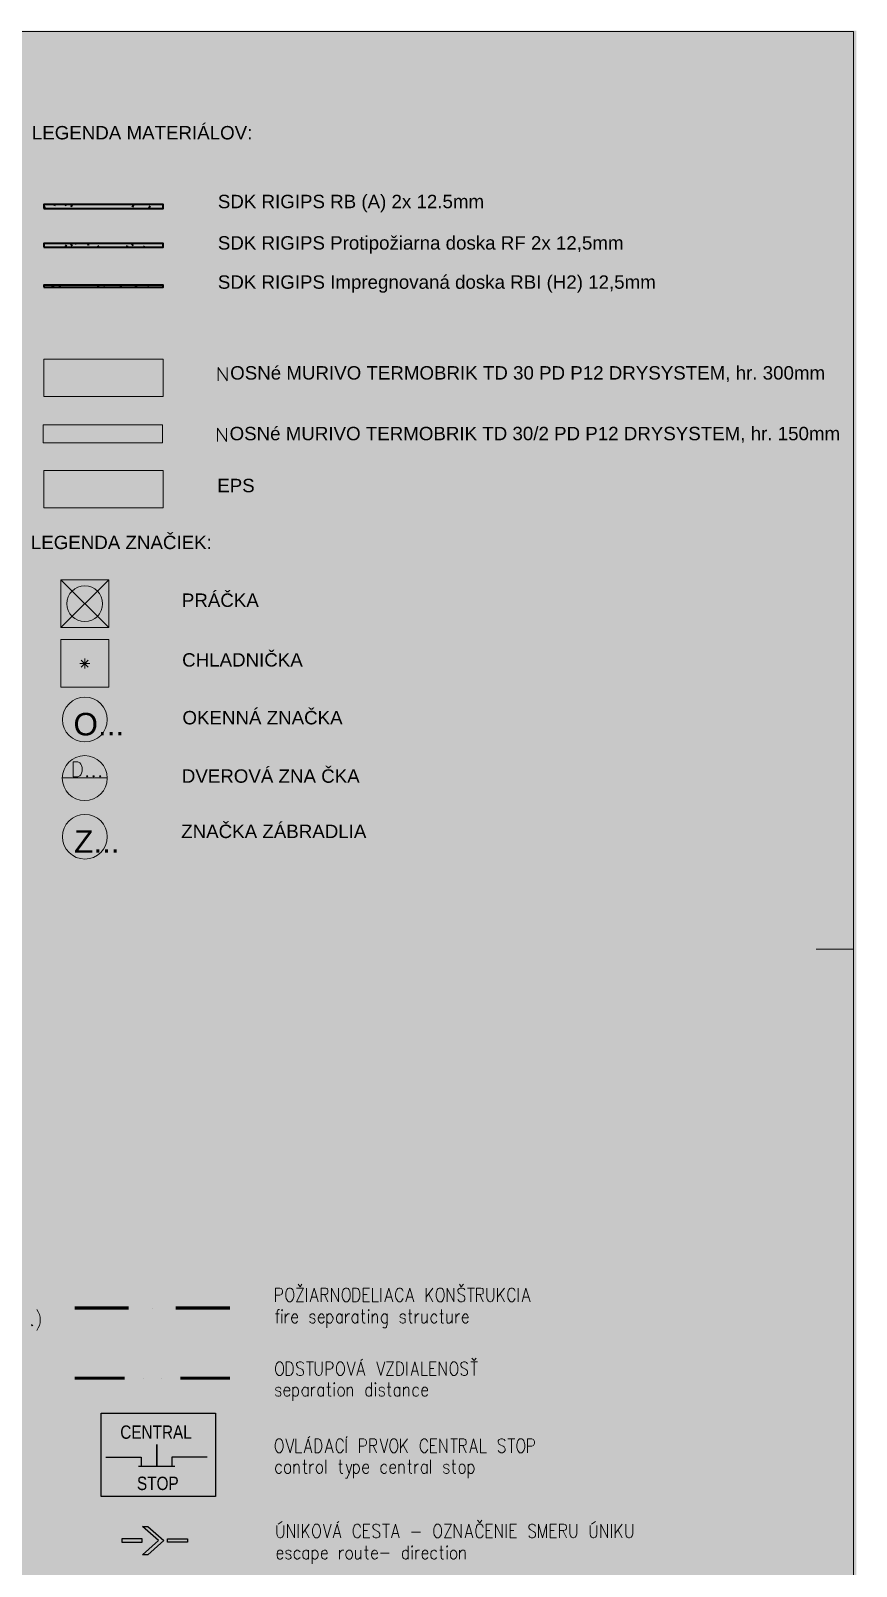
# Model space of a CAD drawing. Header units: millimetres. Extents: x 2377 to 264466, y -28213 to 61616.
# Drawn here: x 256166 to 264466, y -8343 to 7095 of the extents above; entities that cross this region are included whole.
import ezdxf

# ---------------------------------------------------------------- set-up
doc = ezdxf.new("R2010")
doc.units = ezdxf.units.MM
doc.layers.add('ZTI_KANAL', color=30, linetype='Continuous', lineweight=50)
doc.styles.add('PDF Arial Narrow', font='')
doc.styles.add('PDF ArialMT', font='arial.ttf')
doc.styles.get('PDF Arial Narrow').set_extended_font_data('Arial Narrow')

msp = doc.modelspace()

# ---------------------------------------------------------------- hatches: boundary and pattern name
at = {"layer": 'ZTI_KANAL', "true_color": 0x7fff00, "transparency": 33554559}
msp.add_hatch(color=70, dxfattribs=at).paths.add_polyline_path([(257290, -7942), (257344, -7942), (257503, -8085), (257344, -8228), (257290, -8228), (257449, -8085)])

# ---------------------------------------------------------------- linework, layer by layer
at = {"layer": 'ZTI_KANAL', "color": 7, "lineweight": 9}
for points in [[(144446, -24410), (264438, -24410), (264438, 7087), (144446, 7087)], [(257496, 5309), (256296, 5309), (256296, 5347), (257496, 5347)], [(256296, 4956), (257496, 4956), (257496, 4918), (256296, 4918)], [(257496, 4518), (256296, 4518), (256296, 4537), (257496, 4537)], [(256594, -407), (256594, -255), (256639, -255), (256658, -264), (256671, -277), (256677, -293), (256683, -312), (256683, -350), (256677, -369), (256671, -385), (256658, -397), (256639, -407)], [(258760, -5545), (258751, -5551), (258741, -5564), (258735, -5577), (258731, -5599), (258731, -5631), (258735, -5650), (258741, -5662), (258751, -5678), (258760, -5685), (258779, -5685), (258789, -5678), (258801, -5662), (258805, -5650), (258811, -5631), (258811, -5599), (258805, -5577), (258801, -5564), (258789, -5551), (258779, -5545)], [(259328, -5545), (259319, -5551), (259306, -5564), (259303, -5577), (259297, -5599), (259297, -5631), (259303, -5650), (259306, -5662), (259319, -5678), (259328, -5685), (259348, -5685), (259357, -5678), (259367, -5662), (259373, -5650), (259376, -5631), (259376, -5599), (259373, -5577), (259367, -5564), (259357, -5551), (259348, -5545)], [(259405, -5685), (259405, -5545), (259440, -5545), (259455, -5551), (259465, -5564), (259471, -5577), (259475, -5599), (259475, -5631), (259471, -5650), (259465, -5662), (259455, -5678), (259440, -5685)], [(260272, -5545), (260262, -5551), (260252, -5564), (260249, -5577), (260243, -5599), (260243, -5631), (260249, -5650), (260252, -5662), (260262, -5678), (260272, -5685), (260294, -5685), (260303, -5678), (260313, -5662), (260316, -5650), (260322, -5631), (260322, -5599), (260316, -5577), (260313, -5564), (260303, -5551), (260294, -5545)], [(258687, -5767), (258690, -5773), (258697, -5767), (258690, -5761)], [(259560, -5767), (259563, -5773), (259570, -5767), (259563, -5761)], [(258658, -6288), (258649, -6294), (258636, -6307), (258633, -6320), (258627, -6342), (258627, -6374), (258633, -6393), (258636, -6405), (258649, -6418), (258658, -6424), (258677, -6424), (258687, -6418), (258697, -6405), (258703, -6393), (258706, -6374), (258706, -6342), (258703, -6320), (258697, -6307), (258687, -6294), (258677, -6288)], [(258735, -6424), (258735, -6288), (258770, -6288), (258785, -6294), (258795, -6307), (258801, -6320), (258805, -6342), (258805, -6374), (258801, -6393), (258795, -6405), (258785, -6418), (258770, -6424)], [(259268, -6288), (259259, -6294), (259249, -6307), (259243, -6320), (259240, -6342), (259240, -6374), (259243, -6393), (259249, -6405), (259259, -6418), (259268, -6424), (259287, -6424), (259297, -6418), (259306, -6405), (259313, -6393), (259319, -6374), (259319, -6342), (259313, -6320), (259306, -6307), (259297, -6294), (259287, -6288)], [(259846, -6424), (259846, -6288), (259878, -6288), (259894, -6294), (259903, -6307), (259910, -6320), (259913, -6342), (259913, -6374), (259910, -6393), (259903, -6405), (259894, -6418), (259878, -6424)], [(260411, -6288), (260402, -6294), (260392, -6307), (260386, -6320), (260383, -6342), (260383, -6374), (260386, -6393), (260392, -6405), (260402, -6418), (260411, -6424), (260430, -6424), (260440, -6418), (260449, -6405), (260456, -6393), (260459, -6374), (260459, -6342), (260456, -6320), (260449, -6307), (260440, -6294), (260430, -6288)], [(259214, -6504), (259217, -6510), (259224, -6504), (259217, -6494)], [(259278, -6542), (259268, -6548), (259259, -6561), (259252, -6580), (259252, -6593), (259259, -6615), (259268, -6628), (259278, -6634), (259294, -6634), (259303, -6628), (259313, -6615), (259319, -6593), (259319, -6580), (259313, -6561), (259303, -6548), (259294, -6542)], [(259627, -6504), (259633, -6510), (259636, -6504), (259633, -6494)], [(258652, -7063), (258643, -7069), (258633, -7082), (258630, -7094), (258624, -7117), (258624, -7148), (258630, -7167), (258633, -7180), (258643, -7193), (258652, -7202), (258674, -7202), (258684, -7193), (258693, -7180), (258697, -7167), (258703, -7148), (258703, -7117), (258697, -7094), (258693, -7082), (258684, -7069), (258674, -7063)], [(259024, -7202), (259024, -7063), (259059, -7063), (259071, -7069), (259081, -7082), (259087, -7094), (259093, -7117), (259093, -7148), (259087, -7167), (259081, -7180), (259071, -7193), (259059, -7202)], [(259805, -7063), (259795, -7069), (259786, -7082), (259783, -7094), (259776, -7117), (259776, -7148), (259783, -7167), (259786, -7180), (259795, -7193), (259805, -7202), (259827, -7202), (259837, -7193), (259846, -7180), (259849, -7167), (259856, -7148), (259856, -7117), (259849, -7094), (259846, -7082), (259837, -7069), (259827, -7063)], [(261081, -7063), (261072, -7069), (261062, -7082), (261059, -7094), (261053, -7117), (261053, -7148), (261059, -7167), (261062, -7180), (261072, -7193), (261081, -7202), (261104, -7202), (261113, -7193), (261123, -7180), (261126, -7167), (261132, -7148), (261132, -7117), (261126, -7094), (261123, -7082), (261113, -7069), (261104, -7063)], [(258741, -7317), (258731, -7323), (258722, -7336), (258716, -7355), (258716, -7371), (258722, -7390), (258731, -7402), (258741, -7409), (258757, -7409), (258766, -7402), (258776, -7390), (258779, -7371), (258779, -7355), (258776, -7336), (258766, -7323), (258757, -7317)], [(259062, -7317), (259052, -7323), (259043, -7336), (259036, -7355), (259036, -7371), (259043, -7390), (259052, -7402), (259062, -7409), (259074, -7409), (259087, -7402), (259097, -7390), (259100, -7371), (259100, -7355), (259097, -7336), (259087, -7323), (259074, -7317)], [(260494, -7317), (260484, -7323), (260475, -7336), (260472, -7355), (260472, -7371), (260475, -7390), (260484, -7402), (260494, -7409), (260510, -7409), (260519, -7402), (260529, -7390), (260535, -7371), (260535, -7355), (260529, -7336), (260519, -7323), (260510, -7317)], [(259030, -7920), (259020, -7926), (259011, -7939), (259005, -7952), (258998, -7971), (258998, -8006), (259005, -8025), (259011, -8038), (259020, -8050), (259030, -8057), (259049, -8057), (259059, -8050), (259068, -8038), (259074, -8025), (259078, -8006), (259078, -7971), (259074, -7952), (259068, -7939), (259059, -7926), (259049, -7920)], [(260246, -7920), (260237, -7926), (260227, -7939), (260221, -7952), (260218, -7971), (260218, -8006), (260221, -8025), (260227, -8038), (260237, -8050), (260246, -8057), (260265, -8057), (260275, -8050), (260284, -8038), (260291, -8025), (260294, -8006), (260294, -7971), (260291, -7952), (260284, -7939), (260275, -7926), (260265, -7920)], [(259360, -8180), (259351, -8187), (259341, -8199), (259335, -8218), (259335, -8234), (259341, -8253), (259351, -8266), (259360, -8272), (259376, -8272), (259386, -8266), (259395, -8253), (259401, -8234), (259401, -8218), (259395, -8199), (259386, -8187), (259376, -8180)], [(259995, -8142), (260002, -8149), (260005, -8142), (260002, -8136)], [(260345, -8142), (260351, -8149), (260357, -8142), (260351, -8136)], [(260411, -8180), (260399, -8187), (260389, -8199), (260386, -8218), (260386, -8234), (260389, -8253), (260399, -8266), (260411, -8272), (260424, -8272), (260433, -8266), (260443, -8253), (260449, -8234), (260449, -8218), (260443, -8199), (260433, -8187), (260424, -8180)]]:
    msp.add_lwpolyline(points, close=True, dxfattribs=at)
at = {"layer": 'ZTI_KANAL', "color": 7, "lineweight": 35}
for points in [[(256296, 5309), (257496, 5309), (257496, 5347), (256296, 5347)], [(256296, 4918), (257496, 4918), (257496, 4956), (256296, 4956)], [(256296, 4518), (257496, 4518), (257496, 4537), (256296, 4537)]]:
    msp.add_lwpolyline(points, close=True, dxfattribs=at)
for points in [[(256309, 5328), (256296, 5309)], [(256407, 5347), (256401, 5334)], [(256521, 5334), (256515, 5347)], [(256582, 5347), (256569, 5325)], [(257198, 5344), (257185, 5321)], [(257306, 5347), (257306, 5347)], [(257366, 5331), (257353, 5312)], [(256477, 4956), (256477, 4956)], [(256525, 4940), (256512, 4918)], [(256582, 4928), (256569, 4950)], [(256620, 4956), (256613, 4947)], [(256750, 4937), (256741, 4956)], [(257195, 4931), (257182, 4950)], [(256852, 4918), (256842, 4931)], [(257137, 4937), (257128, 4918)], [(257309, 4928), (257303, 4918)], [(256375, 4521), (256401, 4521)], [(256464, 4518), (256458, 4531)], [(256833, 4521), (256855, 4521)], [(256906, 4518), (256902, 4524)], [(257061, 4521), (257083, 4521)], [(257214, 4521), (257236, 4521)], [(257249, 4521), (257249, 4518)], [(257347, 4537), (257341, 4528)]]:
    msp.add_lwpolyline(points, dxfattribs=at)
at = {"layer": 'ZTI_KANAL', "color": 7, "lineweight": 20}
for points in [[(256296, 3419), (257496, 3419), (257496, 3794), (256296, 3794)], [(256290, 2953), (257490, 2953), (257490, 3134), (256290, 3134)], [(256296, 2298), (257496, 2298), (257496, 2673), (256296, 2673)], [(256467, 1095), (256467, 1574), (256950, 1574), (256950, 1095)], [(256467, 495), (256467, 974), (256950, 974), (256950, 495)]]:
    msp.add_lwpolyline(points, close=True, dxfattribs=at)
at = {"layer": 'ZTI_KANAL', "color": 7, "lineweight": 9}
for points in [[(258052, 3575), (258052, 3708), (258141, 3575), (258141, 3708)], [(258042, 2965), (258042, 3099), (258135, 2965), (258135, 3099)], [(256483, -417), (256934, -417)], [(256734, -391), (256728, -397), (256734, -407), (256741, -397)], [(256798, -391), (256791, -397), (256798, -407), (256807, -397)], [(256864, -391), (256858, -397), (256864, -407), (256871, -397)], [(264438, -2138), (264063, -2138)], [(258627, -5685), (258627, -5545), (258671, -5545), (258687, -5551), (258690, -5558), (258697, -5570), (258697, -5592), (258690, -5605), (258687, -5611), (258671, -5618), (258627, -5618)], [(258839, -5545), (258909, -5545), (258839, -5685), (258909, -5685)], [(258855, -5507), (258874, -5532), (258893, -5507)], [(258938, -5685), (258938, -5545)], [(258976, -5685), (259017, -5545), (259055, -5685)], [(259087, -5685), (259087, -5545), (259132, -5545), (259144, -5551), (259151, -5558), (259154, -5570), (259154, -5586), (259151, -5599), (259144, -5605), (259132, -5611), (259087, -5611)], [(259189, -5685), (259189, -5545), (259259, -5685), (259259, -5545)], [(259573, -5685), (259509, -5685), (259509, -5545), (259573, -5545)], [(259602, -5545), (259602, -5685), (259662, -5685)], [(259687, -5685), (259687, -5545)], [(259725, -5685), (259767, -5545), (259805, -5685)], [(259910, -5577), (259903, -5564), (259894, -5551), (259884, -5545), (259865, -5545), (259856, -5551), (259846, -5564), (259840, -5577), (259833, -5599), (259833, -5631), (259840, -5650), (259846, -5662), (259856, -5678), (259865, -5685), (259884, -5685), (259894, -5678), (259903, -5662), (259910, -5650)], [(259938, -5685), (259976, -5545), (260018, -5685)], [(260141, -5685), (260141, -5545)], [(260208, -5545), (260141, -5637)], [(260351, -5685), (260351, -5545), (260421, -5685), (260421, -5545)], [(260529, -5564), (260519, -5551), (260503, -5545), (260484, -5545), (260472, -5551), (260459, -5564), (260459, -5577), (260465, -5592), (260472, -5599), (260481, -5605), (260510, -5618), (260519, -5624), (260526, -5631), (260529, -5643), (260529, -5662), (260519, -5678), (260503, -5685), (260484, -5685), (260472, -5678), (260459, -5662)], [(260475, -5507), (260494, -5532), (260516, -5507)], [(260557, -5545), (260627, -5545)], [(260592, -5545), (260592, -5685)], [(260646, -5685), (260646, -5545), (260691, -5545), (260707, -5551), (260713, -5558), (260716, -5570), (260716, -5586), (260713, -5599), (260707, -5605), (260691, -5611), (260646, -5611)], [(260751, -5545), (260751, -5643), (260757, -5662), (260767, -5678), (260780, -5685), (260789, -5685), (260805, -5678), (260815, -5662), (260821, -5643), (260821, -5545)], [(260859, -5685), (260859, -5545)], [(260929, -5545), (260859, -5637)], [(261037, -5577), (261030, -5564), (261021, -5551), (261011, -5545), (260992, -5545), (260983, -5551), (260973, -5564), (260967, -5577), (260964, -5599), (260964, -5631), (260967, -5650), (260973, -5662), (260983, -5678), (260992, -5685), (261011, -5685), (261021, -5678), (261030, -5662), (261037, -5650)], [(261065, -5685), (261065, -5545)], [(261107, -5685), (261145, -5545), (261186, -5685)], [(258992, -5637), (259043, -5637)], [(259119, -5611), (259154, -5685)], [(259509, -5611), (259548, -5611)], [(259741, -5637), (259789, -5637)], [(259954, -5637), (260002, -5637)], [(260164, -5605), (260208, -5685)], [(260681, -5611), (260716, -5685)], [(260884, -5605), (260929, -5685)], [(261119, -5637), (261170, -5637)], [(258627, -5805), (258662, -5805)], [(258668, -5761), (258658, -5761), (258649, -5767), (258643, -5786), (258643, -5897)], [(258690, -5805), (258690, -5897)], [(258725, -5897), (258725, -5805)], [(258725, -5846), (258731, -5827), (258741, -5815), (258751, -5805), (258766, -5805)], [(258789, -5846), (258849, -5846), (258849, -5834), (258846, -5821), (258839, -5815), (258830, -5805), (258814, -5805), (258805, -5815), (258795, -5827), (258789, -5846), (258789, -5859), (258795, -5878), (258805, -5891), (258814, -5897), (258830, -5897), (258839, -5891), (258849, -5878)], [(259027, -5827), (259020, -5815), (259008, -5805), (258992, -5805), (258976, -5815), (258973, -5827), (258976, -5840), (258989, -5846), (259011, -5853), (259020, -5859), (259027, -5872), (259027, -5878), (259020, -5891), (259008, -5897), (258992, -5897), (258976, -5891), (258973, -5878)], [(259055, -5846), (259116, -5846), (259116, -5834), (259109, -5821), (259106, -5815), (259097, -5805), (259081, -5805), (259071, -5815), (259062, -5827), (259055, -5846), (259055, -5859), (259062, -5878), (259071, -5891), (259081, -5897), (259097, -5897), (259106, -5891), (259116, -5878)], [(259144, -5805), (259144, -5945)], [(259144, -5827), (259154, -5815), (259163, -5805), (259179, -5805), (259189, -5815), (259198, -5827), (259205, -5846), (259205, -5859), (259198, -5878), (259189, -5891), (259179, -5897), (259163, -5897), (259154, -5891), (259144, -5878)], [(259297, -5827), (259287, -5815), (259278, -5805), (259262, -5805), (259252, -5815), (259243, -5827), (259240, -5846), (259240, -5859), (259243, -5878), (259252, -5891), (259262, -5897), (259278, -5897), (259287, -5891), (259297, -5878)], [(259297, -5805), (259297, -5897)], [(259332, -5897), (259332, -5805)], [(259332, -5846), (259338, -5827), (259348, -5815), (259357, -5805), (259373, -5805)], [(259455, -5827), (259446, -5815), (259436, -5805), (259421, -5805), (259411, -5815), (259401, -5827), (259395, -5846), (259395, -5859), (259401, -5878), (259411, -5891), (259421, -5897), (259436, -5897), (259446, -5891), (259455, -5878)], [(259455, -5805), (259455, -5897)], [(259490, -5805), (259525, -5805)], [(259503, -5761), (259503, -5872), (259509, -5891), (259519, -5897), (259529, -5897)], [(259563, -5805), (259563, -5897)], [(259598, -5897), (259598, -5805)], [(259598, -5834), (259614, -5815), (259624, -5805), (259636, -5805), (259646, -5815), (259652, -5834), (259652, -5897)], [(259751, -5827), (259741, -5815), (259732, -5805), (259716, -5805), (259706, -5815), (259697, -5827), (259690, -5846), (259690, -5859), (259697, -5878), (259706, -5891), (259716, -5897), (259732, -5897), (259741, -5891), (259751, -5878)], [(259751, -5805), (259751, -5913), (259744, -5932), (259741, -5939), (259732, -5945), (259716, -5945), (259706, -5939)], [(259932, -5827), (259929, -5815), (259913, -5805), (259900, -5805), (259884, -5815), (259878, -5827), (259884, -5840), (259894, -5846), (259919, -5853), (259929, -5859), (259932, -5872), (259932, -5878), (259929, -5891), (259913, -5897), (259900, -5897), (259884, -5891), (259878, -5878)], [(259964, -5805), (259998, -5805)], [(259976, -5761), (259976, -5872), (259983, -5891), (259992, -5897), (260002, -5897)], [(260030, -5897), (260030, -5805)], [(260030, -5846), (260037, -5827), (260046, -5815), (260056, -5805), (260071, -5805)], [(260097, -5805), (260097, -5872), (260100, -5891), (260110, -5897), (260125, -5897), (260135, -5891), (260151, -5872)], [(260151, -5805), (260151, -5897)], [(260249, -5827), (260240, -5815), (260230, -5805), (260214, -5805), (260205, -5815), (260195, -5827), (260189, -5846), (260189, -5859), (260195, -5878), (260205, -5891), (260214, -5897), (260230, -5897), (260240, -5891), (260249, -5878)], [(260278, -5805), (260313, -5805)], [(260294, -5761), (260294, -5872), (260297, -5891), (260306, -5897), (260316, -5897)], [(260348, -5805), (260348, -5872), (260351, -5891), (260360, -5897), (260376, -5897), (260386, -5891), (260402, -5872)], [(260402, -5805), (260402, -5897)], [(260440, -5897), (260440, -5805)], [(260440, -5846), (260446, -5827), (260456, -5815), (260465, -5805), (260481, -5805)], [(260503, -5846), (260564, -5846), (260564, -5834), (260557, -5821), (260554, -5815), (260545, -5805), (260529, -5805), (260519, -5815), (260510, -5827), (260503, -5846), (260503, -5859), (260510, -5878), (260519, -5891), (260529, -5897), (260545, -5897), (260554, -5891), (260564, -5878)], [(256182, -5913), (256175, -5920), (256182, -5926), (256188, -5920)], [(258909, -6307), (258900, -6294), (258884, -6288), (258865, -6288), (258849, -6294), (258839, -6307), (258839, -6320), (258846, -6332), (258849, -6342), (258858, -6348), (258890, -6361), (258900, -6367), (258903, -6374), (258909, -6386), (258909, -6405), (258900, -6418), (258884, -6424), (258865, -6424), (258849, -6418), (258839, -6405)], [(258938, -6288), (259008, -6288)], [(258973, -6288), (258973, -6424)], [(259027, -6288), (259027, -6386), (259033, -6405), (259043, -6418), (259055, -6424), (259065, -6424), (259081, -6418), (259090, -6405), (259097, -6386), (259097, -6288)], [(259135, -6424), (259135, -6288), (259179, -6288), (259195, -6294), (259198, -6301), (259205, -6313), (259205, -6332), (259198, -6348), (259195, -6355), (259179, -6361), (259135, -6361)], [(259348, -6288), (259386, -6424), (259427, -6288)], [(259446, -6424), (259484, -6288), (259525, -6424)], [(259484, -6275), (259503, -6262)], [(259646, -6288), (259687, -6424), (259725, -6288)], [(259744, -6288), (259814, -6288), (259744, -6424), (259814, -6424)], [(259948, -6424), (259948, -6288)], [(259989, -6424), (260027, -6288), (260065, -6424)], [(260097, -6288), (260097, -6424), (260154, -6424)], [(260243, -6424), (260179, -6424), (260179, -6288), (260243, -6288)], [(260272, -6424), (260272, -6288), (260341, -6424), (260341, -6288)], [(260557, -6307), (260548, -6294), (260535, -6288), (260516, -6288), (260500, -6294), (260491, -6307), (260491, -6320), (260494, -6332), (260500, -6342), (260510, -6348), (260538, -6361), (260548, -6367), (260554, -6374), (260557, -6386), (260557, -6405), (260548, -6418), (260535, -6424), (260516, -6424), (260500, -6418), (260491, -6405)], [(260589, -6288), (260659, -6288)], [(260602, -6250), (260624, -6275), (260643, -6250)], [(260624, -6288), (260624, -6386), (260624, -6424)], [(259459, -6380), (259509, -6380)], [(260002, -6380), (260052, -6380)], [(260179, -6355), (260218, -6355)], [(258681, -6561), (258677, -6548), (258662, -6542), (258649, -6542), (258633, -6548), (258627, -6561), (258633, -6574), (258643, -6580), (258668, -6586), (258677, -6593), (258681, -6609), (258681, -6615), (258677, -6628), (258662, -6634), (258649, -6634), (258633, -6628), (258627, -6615)], [(258712, -6580), (258770, -6580), (258770, -6567), (258766, -6555), (258760, -6548), (258751, -6542), (258735, -6542), (258725, -6548), (258716, -6561), (258712, -6580), (258712, -6593), (258716, -6615), (258725, -6628), (258735, -6634), (258751, -6634), (258760, -6628), (258770, -6615)], [(258801, -6542), (258801, -6678)], [(258801, -6561), (258811, -6548), (258820, -6542), (258833, -6542), (258846, -6548), (258855, -6561), (258858, -6580), (258858, -6593), (258855, -6615), (258846, -6628), (258833, -6634), (258820, -6634), (258811, -6628), (258801, -6615)], [(258954, -6561), (258944, -6548), (258932, -6542), (258919, -6542), (258909, -6548), (258900, -6561), (258893, -6580), (258893, -6593), (258900, -6615), (258909, -6628), (258919, -6634), (258932, -6634), (258944, -6628), (258954, -6615)], [(258954, -6542), (258954, -6634)], [(258989, -6634), (258989, -6542)], [(258989, -6580), (258992, -6561), (259001, -6548), (259011, -6542), (259027, -6542)], [(259109, -6561), (259100, -6548), (259090, -6542), (259074, -6542), (259065, -6548), (259055, -6561), (259052, -6580), (259052, -6593), (259055, -6615), (259065, -6628), (259074, -6634), (259090, -6634), (259100, -6628), (259109, -6615)], [(259109, -6542), (259109, -6634)], [(259144, -6542), (259179, -6542)], [(259160, -6494), (259160, -6609), (259163, -6628), (259176, -6634), (259186, -6634)], [(259217, -6542), (259217, -6634)], [(259348, -6634), (259348, -6542)], [(259348, -6567), (259360, -6548), (259373, -6542), (259386, -6542), (259395, -6548), (259401, -6567), (259401, -6634)], [(259592, -6561), (259582, -6548), (259573, -6542), (259560, -6542), (259548, -6548), (259538, -6561), (259535, -6580), (259535, -6593), (259538, -6615), (259548, -6628), (259560, -6634), (259573, -6634), (259582, -6628), (259592, -6615)], [(259592, -6494), (259592, -6634)], [(259633, -6542), (259633, -6634)], [(259722, -6561), (259716, -6548), (259703, -6542), (259687, -6542), (259671, -6548), (259668, -6561), (259671, -6574), (259681, -6580), (259706, -6586), (259716, -6593), (259722, -6609), (259722, -6615), (259716, -6628), (259703, -6634), (259687, -6634), (259671, -6628), (259668, -6615)], [(259751, -6542), (259786, -6542)], [(259767, -6494), (259767, -6609), (259770, -6628), (259779, -6634), (259789, -6634)], [(259878, -6561), (259868, -6548), (259859, -6542), (259846, -6542), (259833, -6548), (259824, -6561), (259821, -6580), (259821, -6593), (259824, -6615), (259833, -6628), (259846, -6634), (259859, -6634), (259868, -6628), (259878, -6615)], [(259878, -6542), (259878, -6634)], [(259913, -6634), (259913, -6542)], [(259913, -6567), (259929, -6548), (259938, -6542), (259954, -6542), (259964, -6548), (259967, -6567), (259967, -6634)], [(260065, -6561), (260056, -6548), (260046, -6542), (260030, -6542), (260021, -6548), (260011, -6561), (260008, -6580), (260008, -6593), (260011, -6615), (260021, -6628), (260030, -6634), (260046, -6634), (260056, -6628), (260065, -6615)], [(260097, -6580), (260154, -6580), (260154, -6567), (260151, -6555), (260145, -6548), (260135, -6542), (260119, -6542), (260110, -6548), (260100, -6561), (260097, -6580), (260097, -6593), (260100, -6615), (260110, -6628), (260119, -6634), (260135, -6634), (260145, -6628), (260154, -6615)], [(258731, -7063), (258773, -7202), (258811, -7063)], [(258830, -7063), (258830, -7202), (258890, -7202)], [(258916, -7202), (258954, -7063), (258992, -7202)], [(258954, -7050), (258973, -7037)], [(259125, -7202), (259167, -7063), (259205, -7202)], [(259309, -7094), (259303, -7082), (259294, -7069), (259284, -7063), (259265, -7063), (259255, -7069), (259246, -7082), (259240, -7094), (259236, -7117), (259236, -7148), (259240, -7167), (259246, -7180), (259255, -7193), (259265, -7202), (259284, -7202), (259294, -7193), (259303, -7180), (259309, -7167)], [(259338, -7050), (259348, -7037)], [(259338, -7202), (259338, -7063)], [(259471, -7202), (259471, -7063), (259516, -7063), (259532, -7069), (259535, -7075), (259541, -7088), (259541, -7110), (259535, -7123), (259532, -7129), (259516, -7136), (259471, -7136)], [(259576, -7202), (259576, -7063), (259621, -7063), (259633, -7069), (259640, -7075), (259643, -7088), (259643, -7104), (259640, -7117), (259633, -7123), (259621, -7129), (259576, -7129)], [(259678, -7063), (259719, -7202), (259757, -7063)], [(259884, -7202), (259884, -7063)], [(259954, -7063), (259884, -7155)], [(260157, -7094), (260151, -7082), (260141, -7069), (260132, -7063), (260113, -7063), (260103, -7069), (260091, -7082), (260087, -7094), (260081, -7117), (260081, -7148), (260087, -7167), (260091, -7180), (260103, -7193), (260113, -7202), (260132, -7202), (260141, -7193), (260151, -7180), (260157, -7167)], [(260249, -7202), (260186, -7202), (260186, -7063), (260249, -7063)], [(260278, -7202), (260278, -7063), (260348, -7202), (260348, -7063)], [(260389, -7063), (260456, -7063)], [(260421, -7063), (260421, -7202)], [(260475, -7202), (260475, -7063), (260519, -7063), (260535, -7069), (260541, -7075), (260545, -7088), (260545, -7104), (260541, -7117), (260535, -7123), (260519, -7129), (260475, -7129)], [(260580, -7202), (260618, -7063), (260659, -7202)], [(260688, -7063), (260688, -7202), (260748, -7202)], [(260935, -7082), (260926, -7069), (260910, -7063), (260891, -7063), (260875, -7069), (260865, -7082), (260865, -7094), (260872, -7110), (260875, -7117), (260884, -7123), (260916, -7136), (260926, -7142), (260929, -7148), (260935, -7161), (260935, -7180), (260926, -7193), (260910, -7202), (260891, -7202), (260875, -7193), (260865, -7180)], [(260964, -7063), (261034, -7063)], [(260999, -7063), (260999, -7202)], [(261161, -7202), (261161, -7063), (261205, -7063), (261221, -7069), (261224, -7075), (261231, -7088), (261231, -7110), (261224, -7123), (261221, -7129), (261205, -7136), (261161, -7136)], [(258928, -7155), (258979, -7155)], [(259141, -7155), (259192, -7155)], [(259608, -7129), (259643, -7202)], [(259910, -7123), (259954, -7202)], [(260186, -7129), (260224, -7129)], [(260510, -7129), (260545, -7202)], [(260595, -7155), (260643, -7155)], [(258687, -7336), (258677, -7323), (258668, -7317), (258652, -7317), (258643, -7323), (258633, -7336), (258627, -7355), (258627, -7371), (258633, -7390), (258643, -7402), (258652, -7409), (258668, -7409), (258677, -7402), (258687, -7390)], [(258811, -7409), (258811, -7317)], [(258811, -7342), (258824, -7323), (258833, -7317), (258849, -7317), (258858, -7323), (258865, -7342), (258865, -7409)], [(258903, -7317), (258938, -7317)], [(258919, -7272), (258919, -7383), (258922, -7402), (258932, -7409), (258944, -7409)], [(258973, -7409), (258973, -7317)], [(258973, -7355), (258976, -7336), (258989, -7323), (258998, -7317), (259011, -7317)], [(259132, -7409), (259132, -7272)], [(259262, -7317), (259297, -7317)], [(259278, -7272), (259278, -7383), (259284, -7402), (259294, -7409), (259303, -7409)], [(259395, -7317), (259367, -7409), (259351, -7447), (259348, -7456), (259332, -7456)], [(259338, -7317), (259367, -7409)], [(259411, -7317), (259411, -7456)], [(259411, -7336), (259421, -7323), (259430, -7317), (259446, -7317), (259455, -7323), (259465, -7336), (259471, -7355), (259471, -7371), (259465, -7390), (259455, -7402), (259446, -7409), (259430, -7409), (259421, -7402), (259411, -7390)], [(259503, -7355), (259563, -7355), (259563, -7342), (259560, -7329), (259554, -7323), (259544, -7317), (259529, -7317), (259519, -7323), (259509, -7336), (259503, -7355), (259503, -7371), (259509, -7390), (259519, -7402), (259529, -7409), (259544, -7409), (259554, -7402), (259563, -7390)], [(259744, -7336), (259735, -7323), (259725, -7317), (259713, -7317), (259703, -7323), (259690, -7336), (259687, -7355), (259687, -7371), (259690, -7390), (259703, -7402), (259713, -7409), (259725, -7409), (259735, -7402), (259744, -7390)], [(259776, -7355), (259833, -7355), (259833, -7342), (259830, -7329), (259824, -7323), (259814, -7317), (259802, -7317), (259789, -7323), (259779, -7336), (259776, -7355), (259776, -7371), (259779, -7390), (259789, -7402), (259802, -7409), (259814, -7409), (259824, -7402), (259833, -7390)], [(259865, -7409), (259865, -7317)], [(259865, -7342), (259878, -7323), (259887, -7317), (259903, -7317), (259913, -7323), (259919, -7342), (259919, -7409)], [(259957, -7317), (259992, -7317)], [(259973, -7272), (259973, -7383), (259976, -7402), (259989, -7409), (259998, -7409)], [(260027, -7409), (260027, -7317)], [(260027, -7355), (260030, -7336), (260043, -7323), (260052, -7317), (260065, -7317)], [(260151, -7336), (260141, -7323), (260129, -7317), (260116, -7317), (260106, -7323), (260097, -7336), (260091, -7355), (260091, -7371), (260097, -7390), (260106, -7402), (260116, -7409), (260129, -7409), (260141, -7402), (260151, -7390)], [(260151, -7317), (260151, -7409)], [(260186, -7409), (260186, -7272)], [(260373, -7336), (260367, -7323), (260351, -7317), (260338, -7317), (260322, -7323), (260316, -7336), (260322, -7348), (260332, -7355), (260357, -7364), (260367, -7371), (260373, -7383), (260373, -7390), (260367, -7402), (260351, -7409), (260338, -7409), (260322, -7402), (260316, -7390)], [(260402, -7317), (260437, -7317)], [(260414, -7272), (260414, -7383), (260421, -7402), (260430, -7409), (260440, -7409)], [(260564, -7317), (260564, -7456)], [(260564, -7336), (260573, -7323), (260583, -7317), (260599, -7317), (260608, -7323), (260618, -7336), (260624, -7355), (260624, -7371), (260618, -7390), (260608, -7402), (260599, -7409), (260583, -7409), (260573, -7402), (260564, -7390)], [(258639, -7933), (258639, -8018), (258646, -8038), (258655, -8050), (258671, -8057), (258681, -8057), (258693, -8050), (258703, -8038), (258709, -8018), (258709, -7933)], [(258655, -7920), (258693, -7891)], [(258747, -8057), (258747, -7920), (258817, -8057), (258817, -7920)], [(258855, -8057), (258855, -7920)], [(258897, -8057), (258897, -7920)], [(258966, -7920), (258897, -8012)], [(258922, -7977), (258966, -8057)], [(259109, -7920), (259147, -8057), (259186, -7920)], [(259208, -8057), (259246, -7920), (259284, -8057)], [(259220, -8012), (259271, -8012)], [(259246, -7907), (259265, -7891)], [(259481, -7952), (259478, -7939), (259468, -7926), (259459, -7920), (259440, -7920), (259427, -7926), (259417, -7939), (259414, -7952), (259408, -7971), (259408, -8006), (259414, -8025), (259417, -8038), (259427, -8050), (259440, -8057), (259459, -8057), (259468, -8050), (259478, -8038), (259481, -8025)], [(259576, -8057), (259513, -8057), (259513, -7920), (259576, -7920)], [(259513, -7984), (259551, -7984)], [(259675, -7939), (259665, -7926), (259649, -7920), (259630, -7920), (259614, -7926), (259605, -7939), (259605, -7952), (259611, -7964), (259614, -7971), (259624, -7977), (259656, -7993), (259665, -7999), (259668, -8006), (259675, -8018), (259675, -8038), (259665, -8050), (259649, -8057), (259630, -8057), (259614, -8050), (259605, -8038)], [(259703, -7920), (259773, -7920)], [(259738, -7920), (259738, -8057)], [(259792, -8057), (259833, -7920), (259871, -8057)], [(259808, -8012), (259856, -8012)], [(259995, -7999), (260084, -7999)], [(260326, -7920), (260395, -7920), (260326, -8057), (260395, -8057)], [(260424, -8057), (260424, -7920), (260494, -8057), (260494, -7920)], [(260532, -8057), (260570, -7920), (260611, -8057)], [(260548, -8012), (260595, -8012)], [(260713, -7952), (260710, -7939), (260700, -7926), (260691, -7920), (260668, -7920), (260659, -7926), (260649, -7939), (260646, -7952), (260640, -7971), (260640, -8006), (260646, -8025), (260649, -8038), (260659, -8050), (260668, -8057), (260691, -8057), (260700, -8050), (260710, -8038), (260713, -8025)], [(260659, -7879), (260681, -7907), (260700, -7879)], [(260808, -8057), (260745, -8057), (260745, -7920), (260808, -7920)], [(260745, -7984), (260783, -7984)], [(260837, -8057), (260837, -7920), (260907, -8057), (260907, -7920)], [(260945, -8057), (260945, -7920)], [(261050, -8057), (260986, -8057), (260986, -7920), (261050, -7920)], [(260986, -7984), (261024, -7984)], [(261240, -7939), (261231, -7926), (261218, -7920), (261196, -7920), (261183, -7926), (261173, -7939), (261173, -7952), (261177, -7964), (261183, -7971), (261192, -7977), (261221, -7993), (261231, -7999), (261237, -8006), (261240, -8018), (261240, -8038), (261231, -8050), (261218, -8057), (261196, -8057), (261183, -8050), (261173, -8038)], [(261272, -8057), (261272, -7920), (261310, -8057), (261351, -7920), (261351, -8057)], [(261453, -8057), (261389, -8057), (261389, -7920), (261453, -7920)], [(261389, -7984), (261427, -7984)], [(261481, -8057), (261481, -7920), (261526, -7920), (261542, -7926), (261548, -7933), (261551, -7945), (261551, -7958), (261548, -7971), (261542, -7977), (261526, -7984), (261481, -7984)], [(261516, -7984), (261551, -8057)], [(261586, -7920), (261586, -8018), (261593, -8038), (261602, -8050), (261615, -8057), (261624, -8057), (261640, -8050), (261650, -8038), (261656, -8018), (261656, -7920)], [(261789, -7933), (261789, -8018), (261793, -8038), (261802, -8050), (261818, -8057), (261827, -8057), (261843, -8050), (261853, -8038), (261856, -8018), (261856, -7933)], [(261802, -7920), (261843, -7891)], [(261897, -8057), (261897, -7920), (261964, -8057), (261964, -7920)], [(262005, -8057), (262005, -7920)], [(262043, -8057), (262043, -7920)], [(262113, -7920), (262043, -8012)], [(262069, -7977), (262113, -8057)], [(262148, -7920), (262148, -8018), (262151, -8038), (262161, -8050), (262177, -8057), (262186, -8057), (262202, -8050), (262212, -8038), (262218, -8018), (262218, -7920)], [(258643, -8218), (258700, -8218), (258700, -8206), (258697, -8193), (258690, -8187), (258681, -8180), (258665, -8180), (258655, -8187), (258646, -8199), (258643, -8218), (258643, -8234), (258646, -8253), (258655, -8266), (258665, -8272), (258681, -8272), (258690, -8266), (258700, -8253)], [(258785, -8199), (258779, -8187), (258763, -8180), (258751, -8180), (258735, -8187), (258731, -8199), (258735, -8212), (258744, -8218), (258770, -8225), (258779, -8234), (258785, -8247), (258785, -8253), (258779, -8266), (258763, -8272), (258751, -8272), (258735, -8266), (258731, -8253)], [(258874, -8199), (258862, -8187), (258852, -8180), (258839, -8180), (258830, -8187), (258817, -8199), (258814, -8218), (258814, -8234), (258817, -8253), (258830, -8266), (258839, -8272), (258852, -8272), (258862, -8266), (258874, -8253)], [(258960, -8199), (258951, -8187), (258941, -8180), (258928, -8180), (258916, -8187), (258906, -8199), (258903, -8218), (258903, -8234), (258906, -8253), (258916, -8266), (258928, -8272), (258941, -8272), (258951, -8266), (258960, -8253)], [(258960, -8180), (258960, -8272)], [(258995, -8180), (258995, -8317)], [(258995, -8199), (259005, -8187), (259017, -8180), (259030, -8180), (259039, -8187), (259049, -8199), (259055, -8218), (259055, -8234), (259049, -8253), (259039, -8266), (259030, -8272), (259017, -8272), (259005, -8266), (258995, -8253)], [(259090, -8218), (259147, -8218), (259147, -8206), (259144, -8193), (259138, -8187), (259128, -8180), (259116, -8180), (259103, -8187), (259093, -8199), (259090, -8218), (259090, -8234), (259093, -8253), (259103, -8266), (259116, -8272), (259128, -8272), (259138, -8266), (259147, -8253)], [(259271, -8272), (259271, -8180)], [(259271, -8218), (259278, -8199), (259287, -8187), (259297, -8180), (259313, -8180)], [(259430, -8180), (259430, -8247), (259433, -8266), (259443, -8272), (259459, -8272), (259468, -8266), (259484, -8247)], [(259484, -8180), (259484, -8272)], [(259522, -8180), (259557, -8180)], [(259538, -8136), (259538, -8247), (259544, -8266), (259554, -8272), (259563, -8272)], [(259592, -8218), (259652, -8218), (259652, -8206), (259646, -8193), (259643, -8187), (259630, -8180), (259617, -8180), (259608, -8187), (259598, -8199), (259592, -8218), (259592, -8234), (259598, -8253), (259608, -8266), (259617, -8272), (259630, -8272), (259643, -8266), (259652, -8253)], [(259960, -8199), (259951, -8187), (259941, -8180), (259929, -8180), (259916, -8187), (259906, -8199), (259903, -8218), (259903, -8234), (259906, -8253), (259916, -8266), (259929, -8272), (259941, -8272), (259951, -8266), (259960, -8253)], [(259960, -8136), (259960, -8272)], [(260002, -8180), (260002, -8272)], [(260037, -8272), (260037, -8180)], [(260037, -8218), (260040, -8199), (260049, -8187), (260059, -8180), (260075, -8180)], [(260100, -8218), (260157, -8218), (260157, -8206), (260154, -8193), (260148, -8187), (260138, -8180), (260125, -8180), (260113, -8187), (260103, -8199), (260100, -8218), (260100, -8234), (260103, -8253), (260113, -8266), (260125, -8272), (260138, -8272), (260148, -8266), (260157, -8253)], [(260246, -8199), (260237, -8187), (260227, -8180), (260214, -8180), (260202, -8187), (260192, -8199), (260189, -8218), (260189, -8234), (260192, -8253), (260202, -8266), (260214, -8272), (260227, -8272), (260237, -8266), (260246, -8253)], [(260278, -8180), (260313, -8180)], [(260291, -8136), (260291, -8247), (260297, -8266), (260306, -8272), (260316, -8272)], [(260351, -8180), (260351, -8272)], [(260478, -8272), (260478, -8180)], [(260478, -8206), (260494, -8187), (260503, -8180), (260519, -8180), (260529, -8187), (260532, -8206), (260532, -8272)], [(259681, -8212), (259770, -8212)]]:
    msp.add_lwpolyline(points, dxfattribs=at)
at = {"layer": 'ZTI_KANAL', "color": 7, "lineweight": 20}
for points in [[(256950, 1574), (256467, 1095)], [(256467, 1574), (256950, 1095)], [(256709, 784), (256709, 682)], [(256658, 733), (256760, 733)], [(256709, 733), (256744, 768), (256674, 698), (256744, 768)], [(256744, 698), (256674, 768)]]:
    msp.add_lwpolyline(points, dxfattribs=at)
at = {"layer": 'ZTI_KANAL', "color": 1, "lineweight": 60}
for points in [[(257150, -5748), (256610, -5748)], [(257388, -5748), (257388, -5748)], [(258169, -5748), (257626, -5748)]]:
    msp.add_lwpolyline(points, dxfattribs=at)
at = {"layer": 'ZTI_KANAL', "color": 1, "lineweight": 53}
for points in [[(256610, -6453), (257109, -6453)], [(257296, -6453), (257296, -6453)], [(257484, -6453), (257484, -6453)], [(257671, -6453), (258169, -6453)]]:
    msp.add_lwpolyline(points, dxfattribs=at)
at = {"layer": 'ZTI_KANAL', "color": 1, "lineweight": 25}
msp.add_lwpolyline([(256874, -6805), (258023, -6805), (258023, -7641), (256874, -7641)], close=True, dxfattribs=at)
for points in [[(256921, -7247), (257277, -7247), (257277, -7336)], [(257249, -7336), (257433, -7336), (257433, -7120), (257433, -7336), (257614, -7336)], [(257941, -7247), (257585, -7247), (257585, -7336)]]:
    msp.add_lwpolyline(points, dxfattribs=at)
at = {"layer": 'ZTI_KANAL', "color": 70, "lineweight": 25, "true_color": 0x7fff00}
msp.add_lwpolyline([(257293, -8225), (257290, -8228), (257449, -8085), (257290, -7942), (257344, -7942), (257503, -8085), (257344, -8228), (257290, -8228)], dxfattribs=at)
for points in [[(257287, -8101), (257287, -8066), (257083, -8066), (257083, -8101)], [(257541, -8101), (257541, -8066), (257741, -8066), (257741, -8101)]]:
    msp.add_lwpolyline(points, close=True, dxfattribs=at)
at = {"layer": 'ZTI_KANAL', "color": 7, "lineweight": 20}
msp.add_circle((256709, 1335), 180, dxfattribs=at)
at = {"layer": 'ZTI_KANAL', "color": 7, "lineweight": 9}
for centre, radius in [((256710, 170), 225), ((256709, -419), 226), ((256710, -1008), 225)]:
    msp.add_circle(centre, radius, dxfattribs=at)
msp.add_arc((256089, -5866), 173, 322.6707, 37.3293, dxfattribs=at)
at = {"layer": 'ZTI_KANAL', "color": 7, "lineweight": 35, "true_color": 0xffffff, "transparency": 33554559}
msp.add_solid([(144446, -24410), (264466, -24410), (144446, 7095), (264466, 7095)], dxfattribs=at)
at = {"layer": 'ZTI_KANAL', "color": 9, "lineweight": 0, "true_color": 0xc0c0c0, "transparency": 33554559}
for points in [[(257496, 5309), (256296, 5309), (256296, 5347)], [(257496, 5309), (256296, 5347), (257496, 5347)]]:
    msp.add_solid(points, dxfattribs=at)
at = {"layer": 'ZTI_KANAL', "color": 11, "lineweight": 0, "true_color": 0xff8080, "transparency": 33554559}
for points in [[(257496, 4918), (256296, 4918), (256296, 4956)], [(257496, 4918), (256296, 4956), (257496, 4956)]]:
    msp.add_solid(points, dxfattribs=at)
at = {"layer": 'ZTI_KANAL', "color": 81, "lineweight": 0, "true_color": 0xaeffae, "transparency": 33554559}
for points in [[(257496, 4518), (256296, 4518), (256296, 4537)], [(257496, 4518), (256296, 4537), (257496, 4537)]]:
    msp.add_solid(points, dxfattribs=at)
at = {"layer": 'ZTI_KANAL', "color": 70, "lineweight": 0, "true_color": 0x7fff00, "transparency": 33554559}
for points in [[(257083, -8101), (257287, -8101), (257083, -8066), (257287, -8066)], [(257741, -8066), (257541, -8066), (257741, -8101), (257541, -8101)]]:
    msp.add_solid(points, dxfattribs=at)

# ---------------------------------------------------------------- texts
at = {"layer": 'ZTI_KANAL', "color": 7, "attachment_point": 4, "style": 'PDF ArialMT'}
for s, insert, char_height in [('LEGENDA MATERIÁLOV:', (256177, 6069), 134.72), ('SDK RIGIPS RB (A) 2x 12.5mm', (258047, 5358), 134.72), ('SDK RIGIPS Protipožiarna doska RF 2x 12,5mm', (258047, 4942), 134.72), ('SDK RIGIPS Impregnovaná doska RBI (H2) 12,5mm', (258047, 4548), 134.72), ('OSNé MURIVO TERMOBRIK TD 30 PD P12 DRYSYSTEM, hr. 300mm', (258171, 3643), 134.72), ('OSNé MURIVO TERMOBRIK TD 30/2 PD P12 DRYSYSTEM, hr. 150mm', (258165, 3033), 134.72), ('EPS', (258041, 2522), 134.7), ('LEGENDA ZNAČIEK:', (256167, 1950), 134.72), ('PRÁČKA', (257685, 1369), 134.7), ('CHLADNIČKA', (257688, 769), 134.7), ('O...', (256596, 122), 226.3), ('OKENNÁ ZNAČKA', (257691, 188), 134.72), ('DVEROVÁ ZNA ČKA', (257685, -399), 134.72), ('ZNAČKA ZÁBRADLIA', (257679, -955), 134.72), ('Z...', (256602, -1056), 226.3)]:
    msp.add_mtext(s, dxfattribs=dict(at, insert=insert, char_height=char_height))
at = {"layer": 'ZTI_KANAL', "color": 1, "char_height": 134.5, "attachment_point": 4, "style": 'PDF Arial Narrow'}
for s, insert in [('CENTRAL', (257066, -6995)), ('STOP', (257234, -7510))]:
    msp.add_mtext(s, dxfattribs=dict(at, insert=insert))

doc.saveas('drawing.dxf')
